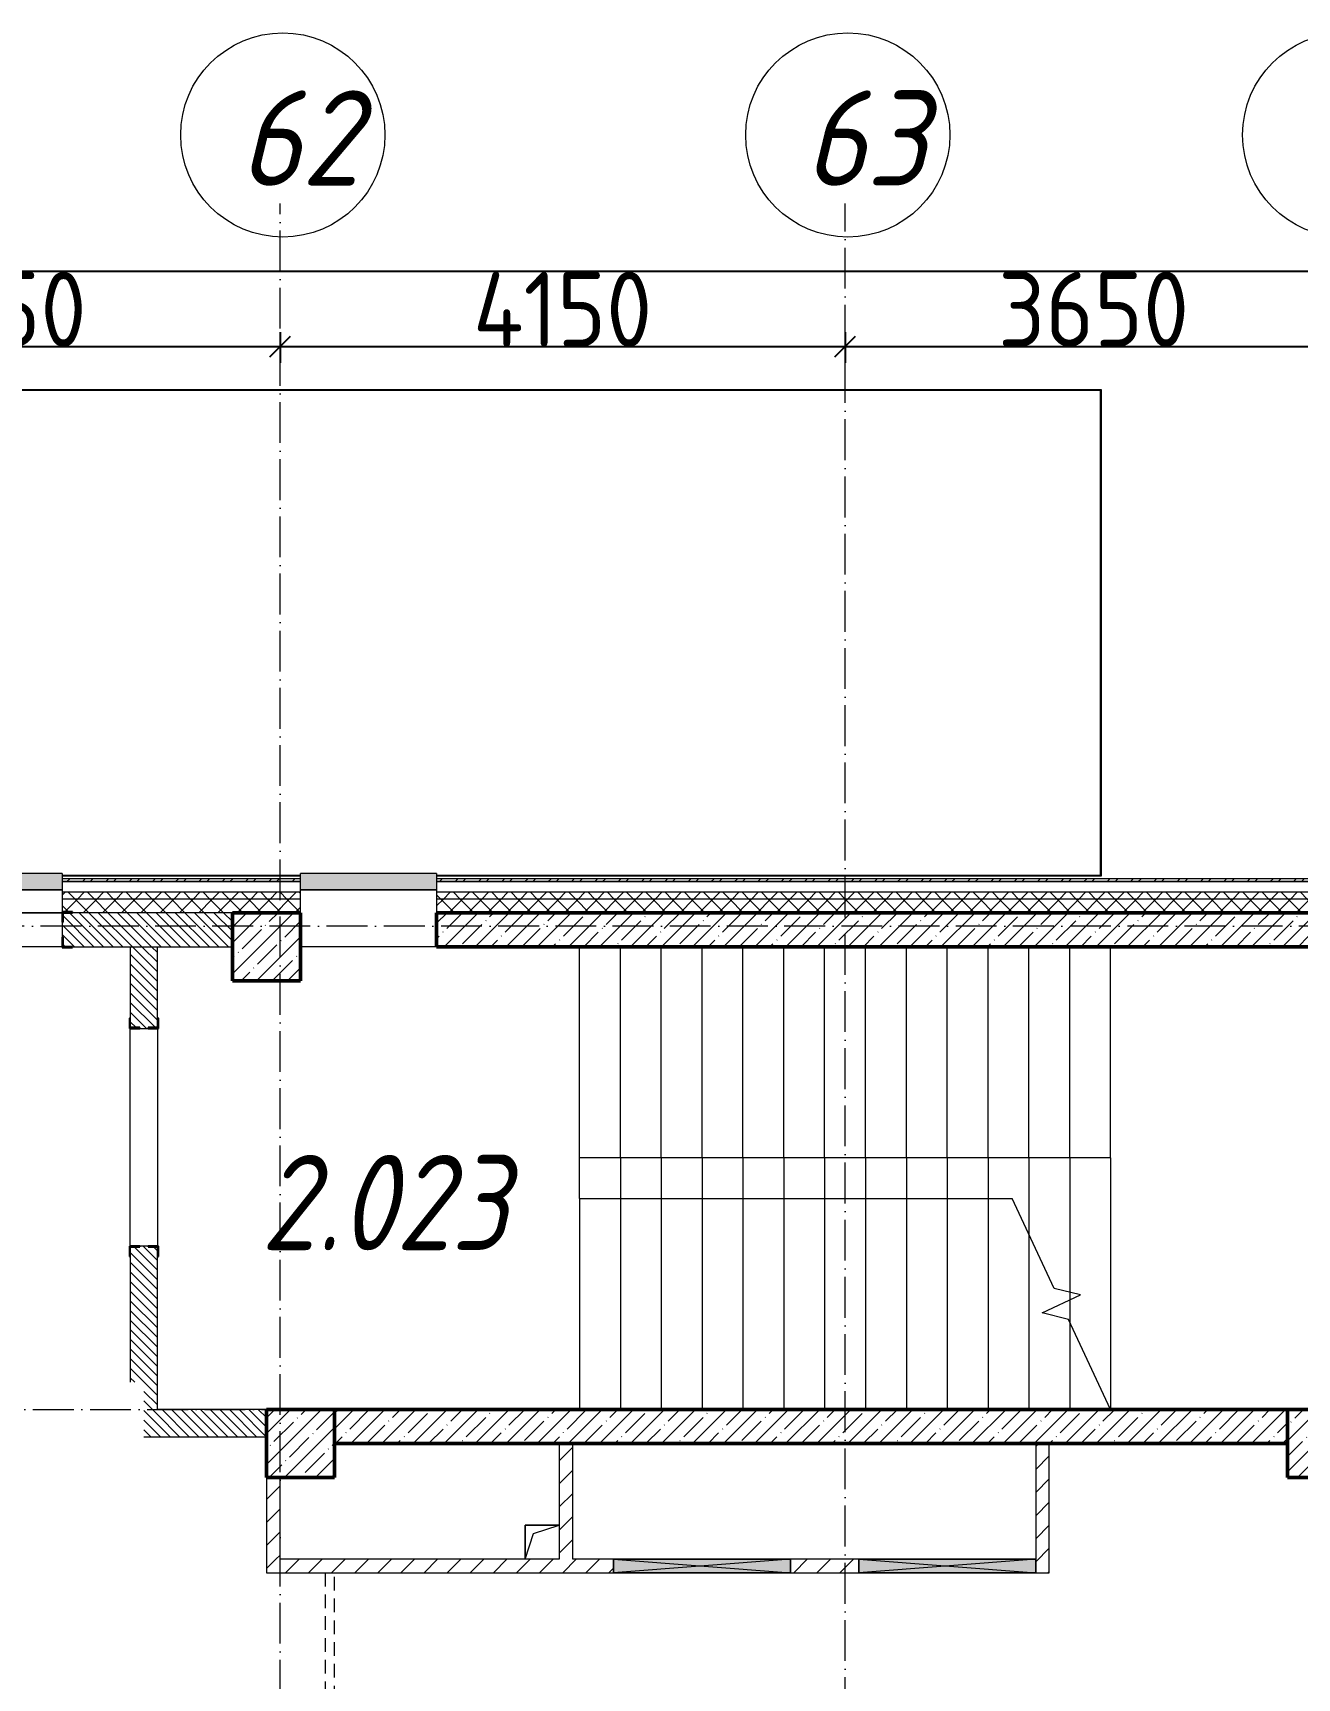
# Model space of a CAD drawing. Header units: millimetres. Extents: x -12989 to 629078, y -109036 to 555275.
# Drawn here: x 608102 to 617388, y 170842 to 182930 of the extents above; entities that cross this region are included whole.
import ezdxf

# ---------------------------------------------------------------- set-up
doc = ezdxf.new("R2010")
doc.units = ezdxf.units.MM
doc.linetypes.add('200_ШТРИХ_ш1п0_6_', pattern=[160, 100, -60])
doc.linetypes.add('50_200_ШТРИХ_1Т_ш5_п1_п1_', pattern=[700, 500, -100, 0, -100])
for name, color, linetype, lineweight in [('A-____-____-DIMS', 7, 'Continuous', 9), ('A-DETL-____-OTLN-3', 7, '200_ШТРИХ_ш1п0_6_', 9), ('A-DETL-GENF-OTLN', 7, 'Continuous', 9), ('A-FLOR-____-OTLN', 7, 'Continuous', 9), ('A-GENM-____-MCUT', 7, 'Continuous', 25), ('A-GENM-____-OTLN', 7, 'Continuous', 9), ('A-GENM-____-OTLN-1', 7, 'Continuous', 25), ('A-GLAZ-____-OTLN', 7, 'Continuous', 9), ('A-WALL-____-MCUT', 7, 'Continuous', 13), ('A-WALL-____-MCUT-1', 7, 'Continuous', 9), ('A-WALL-____-MCUT-2', 7, 'Continuous', 50), ('A-WALL-____-OTLN', 7, 'Continuous', 9), ('A-WALL-____-PATT-1', 7, 'Continuous', 9), ('A-WALL-FNSH-MCUT-1', 7, 'Continuous', 9), ('I-WALL-____-OTLN', 7, 'Continuous', 9), ('S-COLS-____-MCUT', 7, 'Continuous', 50), ('S-COLS-____-OTLN', 7, 'Continuous', 9), ('S-GRID-____-IDEN', 7, 'Continuous', 9), ('S-GRID-____-OTLN-1', 7, '50_200_ШТРИХ_1Т_ш5_п1_п1_', 9), ('S-STRS-____-MBND', 7, 'Continuous', 9), ('S-STRS-____-OTLN-1', 7, 'Continuous', 9), ('Марки помещений', 7, 'Continuous', 9)]:
    doc.layers.add(name, color=color, linetype=linetype, lineweight=lineweight)
doc.layers.add('A-GLAZ-____-OTLN-1', color=7, linetype='Continuous', lineweight=9, true_color=0xc0c0c0)
doc.styles.add('ISOCPEUR_I_2', font='isocpeui.ttf', dxfattribs={"width": 0.85, "height": 2.3})
doc.styles.add('ISOCPEUR_I_9', font='isocpeui.ttf', dxfattribs={"width": 0.9, "height": 250})
doc.styles.add('СПДС', font='isocpeur.ttf', dxfattribs={"width": 0.9})
doc.dimstyles.new('ISO-2_5_0_9К_БОЛЬШОЙ_ОСИ', dxfattribs={"dimscale": 304.8, "dimtxt": 248.995294, "dimasz": 0.492126, "dimexe": 0.393701, "dimexo": 0, "dimgap": 0, "dimtad": 1, "dimdec": 0, "dimzin": 0, "dimdsep": 46, "dimtxsty": 'ISOCPEUR_I_9', "dimblk1": 'OBLIQUE', "dimblk2": 'OBLIQUE', "dimsah": 1, "dimcen": 0.09, "dimdle": 0.393701, "dimazin": 0, "dimtfac": 1, "dimtdec": 4, "dimtix": 1, "dimtmove": 0, "dimatfit": 3, "dimfxl": 1, "dimtvp": 1, "dimtolj": 1, "dimtzin": 0, "dimarcsym": 2})
doc.dimstyles.new('ISO-2_5_0_9К_БОЛЬШОЙ_ОСИ_2', dxfattribs={"dimscale": 304.8, "dimtxt": 248.995294, "dimasz": 0.492126, "dimexe": 0.393701, "dimexo": 0, "dimgap": 0, "dimtad": 1, "dimdec": 0, "dimzin": 0, "dimdsep": 46, "dimtxsty": 'ISOCPEUR_I_9', "dimblk1": 'OBLIQUE', "dimblk2": 'OBLIQUE', "dimsah": 1, "dimcen": 0.09, "dimdle": 0.393701, "dimazin": 0, "dimtfac": 1, "dimtdec": 4, "dimtix": 1, "dimtmove": 2, "dimatfit": 3, "dimfxl": 1, "dimtvp": 1, "dimtolj": 1, "dimtzin": 0, "dimarcsym": 2})
pattern_1 = [(135, (516567.8, 90784.41), (-35.35534, -35.35534), [])]
pattern_2 = [(45, (516567.8, 90784.41), (-70.71068, 70.71068), []), (135, (516567.8, 90784.41), (-70.71068, -70.71068), [])]
pattern_3 = [(45, (516567.8, 90784.41), (-84.85281, 84.85281), [])]
pattern_4 = [(45, (516567.8, 90784.41), (-114.04925, 114.04925), []), (45, (516681.85, 90784.41), (-114.04925, 114.04925), [201.612, -40.322, 3.353, -36.97])]

# ---------------------------------------------------------------- blocks, each defined once
blk = doc.blocks.new('BSC_Колонна _Прямоугольная - 500х500-V103-АР1_План отверстий 2 этажа в осях 1-64_Ю-ЯЯ')
at = {"layer": 'S-COLS-____-OTLN'}
h = blk.add_hatch(dxfattribs=at)
h.set_pattern_fill('FP_116', color=256, style=0, pattern_type=2)
h.set_pattern_definition([(135, (85431.04, -93250), (-114.04925, -114.04925), []), (135, (85431.04, -93135.95), (-114.04925, -114.04925), [201.613, -40.323, 3.353, -36.97])])
h.paths.add_polyline_path([(250, 250), (-250, 250), (-250, -250), (250, -250)], flags=0)
at = {"layer": 'S-COLS-____-MCUT'}
for p, q in [((250, 250), (-250, 250)), ((-250, 250), (-250, -250)), ((250, -250), (250, 250)), ((-250, -250), (250, -250))]:
    blk.add_line(p, q, dxfattribs=at)
blk = doc.blocks.new('BSC_Колонна _Прямоугольная - 500х500-V104-АР1_План отверстий 2 этажа в осях 1-64_Ю-ЯЯ')
at = {"layer": 'S-COLS-____-OTLN'}
h = blk.add_hatch(dxfattribs=at)
h.set_pattern_fill('FP_117', color=256, style=0, pattern_type=2)
h.set_pattern_definition([(135, (81781.04, -101000), (-114.04925, -114.04925), []), (135, (81781.04, -100885.95), (-114.04925, -114.04925), [201.613, -40.323, 3.353, -36.97])])
h.paths.add_polyline_path([(250, 250), (-250, 250), (-250, -250), (250, -250)], flags=0)
at = {"layer": 'S-COLS-____-MCUT'}
for p, q in [((250, 250), (-250, 250)), ((-250, 250), (-250, -250)), ((250, -250), (250, 250)), ((-250, -250), (250, -250))]:
    blk.add_line(p, q, dxfattribs=at)
blk = doc.blocks.new('BSC_Колонна _Прямоугольная - 500х500-V148-АР1_План отверстий 2 этажа в осях 1-64_Ю-ЯЯ')
at = {"layer": 'S-COLS-____-OTLN'}
h = blk.add_hatch(dxfattribs=at)
h.set_pattern_fill('FP_162', color=256, style=0, pattern_type=2)
h.set_pattern_definition([(135, (81781.04, -93500), (-114.04925, -114.04925), []), (135, (81781.04, -93385.95), (-114.04925, -114.04925), [201.613, -40.323, 3.353, -36.97])])
h.paths.add_polyline_path([(250, 250), (-250, 250), (-250, -250), (250, -250)], flags=0)
at = {"layer": 'S-COLS-____-MCUT'}
for p, q in [((250, 250), (-250, 250)), ((-250, 250), (-250, -250)), ((250, -250), (250, 250)), ((-250, -250), (250, -250))]:
    blk.add_line(p, q, dxfattribs=at)
blk = doc.blocks.new('Фахверк_СКБ_Уголок - 250_2700-27497298-АР1_План отверстий 2 этажа в осях 1-64_Ю-ЯЯ')
at = {"layer": 'A-GENM-____-MCUT'}
for p, q in [((200, 181), (125, 181)), ((125, 181), (125, 106)), ((131, 106), (131, 175)), ((131, 175), (200, 175)), ((200, 175), (200, 181)), ((125, 106), (131, 106)), ((131, -6), (125, -6)), ((125, -6), (125, -81)), ((125, -81), (200, -81)), ((131, -75), (131, -6)), ((200, -75), (131, -75)), ((200, -81), (200, -75))]:
    blk.add_line(p, q, dxfattribs=at)
blk = doc.blocks.new('Фахверк_СКБ_Уголок - 200_3960-28268576-АР1_План отверстий 2 этажа в осях 1-64_Ю-ЯЯ')
at = {"layer": 'A-GENM-____-MCUT'}
for p, q in [((200, 156), (125, 156)), ((125, 156), (125, 81)), ((131, 81), (131, 150)), ((131, 150), (200, 150)), ((200, 150), (200, 156)), ((125, 81), (131, 81)), ((131, 19), (125, 19)), ((125, 19), (125, -56)), ((131, -50), (131, 19)), ((125, -56), (200, -56)), ((200, -50), (131, -50)), ((200, -56), (200, -50))]:
    blk.add_line(p, q, dxfattribs=at)
blk = doc.blocks.new('154_Стойка_СКБ_Уголок - СМ-2180_200-28268025-АР1_План отверстий 2 этажа в осях 1-64_Ю-ЯЯ')
at = {"layer": 'A-GENM-____-MCUT'}
for p, q in [((125, 156), (125, 81)), ((200, 156), (125, 156)), ((131, 81), (131, 150)), ((131, 150), (200, 150)), ((200, 150), (200, 156)), ((125, 81), (131, 81)), ((131, 19), (125, 19)), ((125, 19), (125, -56)), ((131, -50), (131, 19)), ((125, -56), (200, -56)), ((200, -50), (131, -50)), ((200, -56), (200, -50))]:
    blk.add_line(p, q, dxfattribs=at)
blk = doc.blocks.new('AR_Отверстие прямоугольное _в плите_ - AR_Отверстие прямоугольное _в плите_-V183-АР1_План отверстий 2 этажа в осях 1-64_Ю-ЯЯ')
at = {"layer": 'A-GENM-____-OTLN'}
for p, q in [((125, 125), (-125, 125)), ((-125, 125), (-125, -125)), ((-63, 63), (125, 125)), ((-125, -125), (-63, 63))]:
    blk.add_line(p, q, dxfattribs=at)
blk = doc.blocks.new('Отлив_СКБ - Отлив витража_120_НВФ-31885689-АР1_План отверстий 2 этажа в осях 1-64_Ю-ЯЯ')
at = {"layer": 'A-GLAZ-____-OTLN-1'}
for points in [[(1800, 2), (1800, 120), (0, 120), (0, 2), (737, 2)], [(1800, 0), (1800, 2), (0, 2), (0, 0), (737, 0)]]:
    blk.add_hatch(color=256, dxfattribs=at).paths.add_polyline_path(points, flags=0)
at = {"layer": 'A-GLAZ-____-OTLN'}
for p, q in [((0, 83), (0, 120)), ((1800, 120), (0, 120)), ((0, 2), (1800, 2)), ((1800, 120), (1800, 83)), ((1800, 0), (0, 0))]:
    blk.add_line(p, q, dxfattribs=at)
blk = doc.blocks.new('Отлив_СКБ - Отлив витража_120_НВФ-31885289-АР1_План отверстий 2 этажа в осях 1-64_Ю-ЯЯ')
at = {"layer": 'A-GLAZ-____-OTLN-1'}
for points in [[(1000, 2), (1000, 120), (0, 120), (0, 2), (162, 2)], [(1000, 0), (1000, 2), (0, 2), (0, 0), (162, 0)]]:
    blk.add_hatch(color=256, dxfattribs=at).paths.add_polyline_path(points, flags=0)
at = {"layer": 'A-GLAZ-____-OTLN'}
for p, q in [((0, 83), (0, 120)), ((1000, 120), (0, 120)), ((0, 2), (1000, 2)), ((1000, 120), (1000, 83)), ((1000, 0), (0, 0))]:
    blk.add_line(p, q, dxfattribs=at)
blk = doc.blocks.new('AR_Отверстие прямоугольное _в стене__БезПР - AR_Отверстие прямоугольное _в стене__БезПР-36824044-АР1_План отверстий 2 этажа в осях 1-64_Ю-ЯЯ')
at = {"layer": 'A-GLAZ-____-OTLN'}
blk.add_hatch(color=256, dxfattribs=at).paths.add_polyline_path([(650, -50), (650, 50), (-650, 50), (-650, -50)], flags=0)
at = {"layer": 'A-DETL-GENF-OTLN'}
for p, q in [((-650, -50), (-650, 50)), ((-650, 50), (650, 50)), ((650, 50), (-650, -50)), ((-650, 50), (650, -50)), ((650, 50), (-650, 50)), ((-650, 50), (-650, -50)), ((650, 50), (650, -50)), ((650, -50), (650, 50)), ((650, -50), (-650, -50)), ((-650, -50), (650, -50))]:
    blk.add_line(p, q, dxfattribs=at)
blk = doc.blocks.new('Ось сетки - Круг_Ø6_00__ISO-2_5_0_9K_-25732049-АР1_План отверстий 3 этажа в осях 1-64_Ю-ЯЯ')
at = {"layer": 'S-GRID-____-IDEN'}
blk.add_circle((0, 0), 3, dxfattribs=at)
blk = doc.blocks.new('_Oblique')
at = {"color": 0, "linetype": 'ByBlock', "lineweight": -2}
blk.add_line((-0.5, -0.5), (0.5, 0.5), dxfattribs=at)
blk = doc.blocks.new('*D2870')
at = {"layer": 'A-____-____-DIMS', "color": 0, "lineweight": -2, "transparency": 16777216}
for p, q in [((372871, 3083), (372871, 2857)), ((377121, 3083), (377121, 2857)), ((372751, 2977), (377241, 2977))]:
    blk.add_line(p, q, dxfattribs=at)
at = {"layer": 'Defpoints', "color": 0, "transparency": 16777216}
for p in [(372871, 3083), (377121, 3083), (377121, 2977)]:
    blk.add_point(p, dxfattribs=at)
at = {"layer": 'A-____-____-DIMS', "color": 0, "lineweight": -2, "transparency": 16777216, "xscale": 150, "yscale": 150, "zscale": 150, "rotation": 180}
blk.add_blockref('_Oblique', (372871, 2977), dxfattribs=at)
at = {"layer": 'A-____-____-DIMS', "color": 0, "lineweight": -2, "transparency": 16777216, "xscale": 150, "yscale": 150, "zscale": 150}
blk.add_blockref('_Oblique', (377121, 2977), dxfattribs=at)
at = {"layer": 'A-____-____-DIMS', "color": 0, "transparency": 16777216, "insert": (374996, 3251), "char_height": 548.6, "attachment_point": 5, "style": 'СПДС'}
blk.add_mtext('\\A1;4250', dxfattribs=at)
blk = doc.blocks.new('*D2871')
at = {"layer": 'A-____-____-DIMS', "color": 0, "lineweight": -2, "transparency": 16777216}
for p, q in [((377121, 3083), (377121, 2857)), ((381271, 3083), (381271, 2857)), ((377001, 2977), (381391, 2977))]:
    blk.add_line(p, q, dxfattribs=at)
at = {"layer": 'Defpoints', "color": 0, "transparency": 16777216}
for p in [(377121, 3083), (381271, 3083), (381271, 2977)]:
    blk.add_point(p, dxfattribs=at)
at = {"layer": 'A-____-____-DIMS', "color": 0, "lineweight": -2, "transparency": 16777216, "xscale": 150, "yscale": 150, "zscale": 150, "rotation": 180}
blk.add_blockref('_Oblique', (377121, 2977), dxfattribs=at)
at = {"layer": 'A-____-____-DIMS', "color": 0, "lineweight": -2, "transparency": 16777216, "xscale": 150, "yscale": 150, "zscale": 150}
blk.add_blockref('_Oblique', (381271, 2977), dxfattribs=at)
at = {"layer": 'A-____-____-DIMS', "color": 0, "transparency": 16777216, "insert": (379196, 3251), "char_height": 548.6, "attachment_point": 5, "style": 'СПДС'}
blk.add_mtext('\\A1;4150', dxfattribs=at)
blk = doc.blocks.new('*D2872')
at = {"layer": 'A-____-____-DIMS', "color": 0, "lineweight": -2, "transparency": 16777216}
for p, q in [((381271, 3083), (381271, 2857)), ((384921, 3083), (384921, 2857)), ((381151, 2977), (385041, 2977))]:
    blk.add_line(p, q, dxfattribs=at)
at = {"layer": 'Defpoints', "color": 0, "transparency": 16777216}
for p in [(381271, 3083), (384921, 3083), (384921, 2977)]:
    blk.add_point(p, dxfattribs=at)
at = {"layer": 'A-____-____-DIMS', "color": 0, "lineweight": -2, "transparency": 16777216, "xscale": 150, "yscale": 150, "zscale": 150, "rotation": 180}
blk.add_blockref('_Oblique', (381271, 2977), dxfattribs=at)
at = {"layer": 'A-____-____-DIMS', "color": 0, "lineweight": -2, "transparency": 16777216, "xscale": 150, "yscale": 150, "zscale": 150}
blk.add_blockref('_Oblique', (384921, 2977), dxfattribs=at)
at = {"layer": 'A-____-____-DIMS', "color": 0, "transparency": 16777216, "insert": (383096, 3251), "char_height": 548.6, "attachment_point": 5, "style": 'СПДС'}
blk.add_mtext('\\A1;3650', dxfattribs=at)
blk = doc.blocks.new('*D2873')
at = {"layer": 'A-____-____-DIMS', "color": 0, "lineweight": -2, "transparency": 16777216}
for p, q in [((281421, 3635), (281421, 3409)), ((384921, 3635), (384921, 3409)), ((281301, 3529), (332155, 3529)), ((385041, 3529), (334032, 3529))]:
    blk.add_line(p, q, dxfattribs=at)
at = {"layer": 'Defpoints', "color": 0, "transparency": 16777216}
for p in [(281421, 3635), (384921, 3635), (384921, 3529)]:
    blk.add_point(p, dxfattribs=at)
at = {"layer": 'A-____-____-DIMS', "color": 0, "lineweight": -2, "transparency": 16777216, "xscale": 150, "yscale": 150, "zscale": 150, "rotation": 180}
blk.add_blockref('_Oblique', (281421, 3529), dxfattribs=at)
at = {"layer": 'A-____-____-DIMS', "color": 0, "lineweight": -2, "transparency": 16777216, "xscale": 150, "yscale": 150, "zscale": 150}
blk.add_blockref('_Oblique', (384921, 3529), dxfattribs=at)
at = {"layer": 'A-____-____-DIMS', "color": 0, "transparency": 16777216, "insert": (332155, 4055), "char_height": 548.6, "attachment_point": 1, "line_spacing_factor": 1.149209, "style": 'СПДС'}
blk.add_mtext('\\A1;103500', dxfattribs=at)
blk = doc.blocks.new('3эт')
at = {"layer": 'S-GRID-____-OTLN-1', "color": 251, "ltscale": 0.6, "true_color": 0x636466}
for p, q in [((377120.7, -46882.4), (377120.7, 4029.4)), ((381270.7, -37346.8), (381270.7, 4029.4)), ((387845.1, -1282.4), (279101.9, -1282.4)), ((279101.9, -4832.4), (387845.1, -4832.4))]:
    blk.add_line(p, q, dxfattribs=at)
at = {"layer": 'S-GRID-____-IDEN', "xscale": 250, "yscale": 250, "zscale": 99.99999999999993}
for p in [(377140.6, 4531.9), (381290.6, 4531.9), (384940.6, 4531.9)]:
    blk.add_blockref('Ось сетки - Круг_Ø6_00__ISO-2_5_0_9K_-25732049-АР1_План отверстий 3 этажа в осях 1-64_Ю-ЯЯ', p, dxfattribs=at)
at = {"layer": 'S-GRID-____-IDEN', "char_height": 700, "width": 404.05, "attachment_point": 1, "style": 'ISOCPEUR_I_9'}
for s, insert in [('62', (376818.6, 4859.2)), ('63', (380968.6, 4859.2))]:
    blk.add_mtext(s, dxfattribs=dict(at, insert=insert))
at = {"layer": 'A-____-____-DIMS'}
dim = blk.add_linear_dim(base=(384920.7, 3529.2), p1=(281420.7, 3635.3), p2=(384920.7, 3635.3), dimstyle='ISO-2_5_0_9К_БОЛЬШОЙ_ОСИ_2', override={"dimtxt": 1.8, "dimpost": '<>', "dimtxsty": 'СПДС', "dimfxl": 103500}, dxfattribs=at)
dim.commit()
dim.dimension.update_dxf_attribs({"geometry": '*D2873', "text_midpoint": (333093.6, 3689.2), "dimtype": 160})
for base, p1, p2, override, picture, middle in [((377120.7, 2977), (372870.7, 3083.1), (377120.7, 3083.1), {"dimtxt": 1.8, "dimpost": '<>', "dimtxsty": 'СПДС', "dimfxl": 4250}, '*D2870', (374995.7, 3251.3)), ((381270.7, 2977), (377120.7, 3083.1), (381270.7, 3083.1), {"dimtxt": 1.8, "dimpost": '<>', "dimtxsty": 'СПДС', "dimfxl": 4150}, '*D2871', (379195.7, 3251.3)), ((384920.7, 2977), (381270.7, 3083.1), (384920.7, 3083.1), {"dimtxt": 1.8, "dimpost": '<>', "dimtxsty": 'СПДС', "dimfxl": 3650}, '*D2872', (383095.7, 3251.3))]:
    dim = blk.add_linear_dim(base=base, p1=p1, p2=p2, dimstyle='ISO-2_5_0_9К_БОЛЬШОЙ_ОСИ', override=override, dxfattribs=at)
    dim.commit()
    dim.dimension.update_dxf_attribs({"geometry": picture, "text_midpoint": middle})

msp = doc.modelspace()

# ---------------------------------------------------------------- hatches: boundary and pattern name
at = {"layer": 'A-WALL-____-PATT-1'}
h = msp.add_hatch(dxfattribs=at)
h.set_pattern_fill('FP_1', color=256, style=0, pattern_type=2)
h.set_pattern_definition(pattern_2)
h.paths.add_polyline_path([(617917.7976, 176565.4504), (617967.7976, 176565.4504), (617967.7976, 176615.4504), (611067.7976, 176615.4504), (611067.7976, 176565.4504), (615532.6539, 176565.4504)], flags=0)
h.paths.add_polyline_path([(605811.4002, 176565.4504), (606517.7976, 176565.4504), (606517.7976, 176615.4504), (605317.7976, 176615.4504), (605317.7976, 176565.4504)], flags=0)
h.paths.add_polyline_path([(608317.7976, 176565.4504), (610067.7976, 176565.4504), (610067.7976, 176615.4504), (608317.7976, 176615.4504)], flags=0)
h.paths.add_polyline_path([(603517.7976, 176565.4504), (603517.7976, 176615.4504), (602392.7976, 176615.4504), (602392.7976, 176565.4504), (603160.1492, 176565.4504)], flags=0)
h.paths.add_polyline_path([(600592.7976, 176565.4504), (600592.7976, 176615.4504), (599467.7976, 176615.4504), (599467.7976, 176565.4504), (600508.8982, 176565.4504)], flags=0)
h.paths.add_polyline_path([(593617.7976, 176565.4504), (594817.7976, 176565.4504), (594817.7976, 176615.4504), (593617.7976, 176615.4504)], flags=0)
h.paths.add_polyline_path([(591817.7976, 176565.4504), (591817.7976, 176615.4504), (588267.7976, 176615.4504), (588267.7976, 176565.4504), (590787.6446, 176565.4504)], flags=0)
h.paths.add_polyline_path([(586467.7976, 176565.4504), (586467.7976, 176615.4504), (585267.7976, 176615.4504), (585267.7976, 176565.4504)], flags=0)
h.paths.add_polyline_path([(583467.7976, 176565.4504), (583467.7976, 176615.4504), (582267.7976, 176615.4504), (582267.7976, 176565.4504)], flags=0)
h.paths.add_polyline_path([(580467.7976, 176565.4504), (580467.7976, 176615.4504), (579217.7976, 176615.4504), (579217.7976, 176565.4504), (580182.6405, 176565.4504)], flags=0)
h.paths.add_polyline_path([(576647.6392, 176565.4504), (577417.7976, 176565.4504), (577417.7976, 176615.4504), (576217.7976, 176615.4504), (576217.7976, 176565.4504)], flags=0)
h.paths.add_polyline_path([(574417.7976, 176565.4504), (574417.7976, 176615.4504), (573217.7976, 176615.4504), (573217.7976, 176565.4504), (573996.3882, 176565.4504)], flags=0)
h.paths.add_polyline_path([(571417.7976, 176565.4504), (571417.7976, 176615.4504), (570217.7976, 176615.4504), (570217.7976, 176565.4504)], flags=0)
h.paths.add_polyline_path([(567810.1359, 176565.4504), (568417.7976, 176565.4504), (568417.7976, 176615.4504), (566767.7976, 176615.4504), (566767.7976, 176565.4504), (566926.3855, 176565.4504)], flags=0)
h = msp.add_hatch(dxfattribs=at)
h.set_pattern_fill('FP_3', color=256, style=0, pattern_type=2)
h.set_pattern_definition([(45, (516567.8, 90784.41), (-85.53659, 85.53659), []), (45, (516624.82, 90784.41), (-85.53659, 85.53659), [])])
h.paths.add_polyline_path([(618047.7976, 176695.4504), (618067.7976, 176695.4504), (618067.7976, 176715.4504), (611067.7976, 176715.4504), (611067.7976, 176695.4504), (615532.6539, 176695.4504)], flags=0)
h.paths.add_polyline_path([(610067.7976, 176695.4504), (610067.7976, 176715.4504), (608317.7976, 176715.4504), (608317.7976, 176695.4504), (608462.6512, 176695.4504)], flags=0)
h.paths.add_polyline_path([(605811.4002, 176695.4504), (606517.7976, 176695.4504), (606517.7976, 176715.4504), (605577.7976, 176715.4504), (605577.7976, 176695.4504)], flags=0)
h = msp.add_hatch(dxfattribs=at)
h.set_pattern_fill('FP_1', color=256, style=0, pattern_type=2)
h.set_pattern_definition(pattern_2)
h.paths.add_polyline_path([(617817.7976, 176465.4504), (617917.7976, 176465.4504), (617917.7976, 176565.4504), (611067.7976, 176565.4504), (611067.7976, 176465.4504), (615532.6539, 176465.4504)], flags=0)
h.paths.add_polyline_path([(609567.7976, 176465.4504), (610067.7976, 176465.4504), (610067.7976, 176565.4504), (608317.7976, 176565.4504), (608317.7976, 176471.4504), (608392.7976, 176471.4504), (608392.7976, 176465.4504), (608462.6512, 176465.4504)], flags=0)
h.paths.add_polyline_path([(605811.4002, 176465.4504), (606442.7976, 176465.4504), (606442.7976, 176471.4504), (606517.7976, 176471.4504), (606517.7976, 176565.4504), (605317.7976, 176565.4504), (605317.7976, 176465.4504)], flags=0)
h.paths.add_polyline_path([(603160.1492, 176465.4504), (603442.7976, 176465.4504), (603442.7976, 176471.4504), (603517.7976, 176471.4504), (603517.7976, 176565.4504), (602392.7976, 176565.4504), (602392.7976, 176471.4504), (602467.7976, 176471.4504), (602467.7976, 176465.4504)], flags=0)
h.paths.add_polyline_path([(600508.8982, 176465.4504), (600517.7976, 176465.4504), (600517.7976, 176471.4504), (600592.7976, 176471.4504), (600592.7976, 176565.4504), (599467.7976, 176565.4504), (599467.7976, 176465.4504), (599967.7976, 176465.4504)], flags=0)
h.paths.add_polyline_path([(594067.7976, 176465.4504), (594742.7976, 176465.4504), (594742.7976, 176471.4504), (594817.7976, 176471.4504), (594817.7976, 176565.4504), (593617.7976, 176565.4504), (593617.7976, 176471.4504), (593692.7976, 176471.4504), (593692.7976, 176465.4504)], flags=0)
h.paths.add_polyline_path([(591817.7976, 176465.4504), (591817.7976, 176565.4504), (588267.7976, 176565.4504), (588267.7976, 176471.4504), (588342.7976, 176471.4504), (588342.7976, 176465.4504), (591317.7976, 176465.4504)], flags=0)
h.paths.add_polyline_path([(585267.7976, 176465.4504), (586392.7976, 176465.4504), (586392.7976, 176471.4504), (586467.7976, 176471.4504), (586467.7976, 176565.4504), (585267.7976, 176565.4504)], flags=0)
h.paths.add_polyline_path([(582342.7976, 176465.4504), (583392.7976, 176465.4504), (583392.7976, 176471.4504), (583467.7976, 176471.4504), (583467.7976, 176565.4504), (582267.7976, 176565.4504), (582267.7976, 176471.4504), (582342.7976, 176471.4504)], flags=0)
h.paths.add_polyline_path([(580392.7976, 176465.4504), (580392.7976, 176471.4504), (580467.7976, 176471.4504), (580467.7976, 176565.4504), (579217.7976, 176565.4504), (579217.7976, 176471.4504), (579292.7976, 176471.4504), (579292.7976, 176465.4504), (580182.6405, 176465.4504)], flags=0)
h.paths.add_polyline_path([(577342.7976, 176465.4504), (577342.7976, 176471.4504), (577417.7976, 176471.4504), (577417.7976, 176565.4504), (576217.7976, 176565.4504), (576217.7976, 176471.4504), (576292.7976, 176471.4504), (576292.7976, 176465.4504), (576647.6392, 176465.4504)], flags=0)
h.paths.add_polyline_path([(574342.7976, 176465.4504), (574342.7976, 176471.4504), (574417.7976, 176471.4504), (574417.7976, 176565.4504), (573217.7976, 176565.4504), (573217.7976, 176471.4504), (573292.7976, 176471.4504), (573292.7976, 176465.4504), (573996.3882, 176465.4504)], flags=0)
h.paths.add_polyline_path([(570292.7976, 176465.4504), (571342.7976, 176465.4504), (571342.7976, 176471.4504), (571417.7976, 176471.4504), (571417.7976, 176565.4504), (570217.7976, 176565.4504), (570217.7976, 176471.4504), (570292.7976, 176471.4504)], flags=0)
h.paths.add_polyline_path([(568342.7976, 176465.4504), (568342.7976, 176471.4504), (568417.7976, 176471.4504), (568417.7976, 176565.4504), (566767.7976, 176565.4504), (566767.7976, 176465.4504), (567810.1359, 176465.4504)], flags=0)
h = msp.add_hatch(dxfattribs=at)
h.set_pattern_fill('FP_6', color=256, style=0, pattern_type=2)
h.set_pattern_definition(pattern_1)
h.paths.add_polyline_path([(608323.7976, 176215.4504), (609567.7976, 176215.4504), (609567.7976, 176465.4504), (608323.7976, 176465.4504), (608323.7976, 176396.4504), (608317.7976, 176396.4504), (608317.7976, 176284.4504), (608323.7976, 176284.4504), (608323.7976, 176216.6504)], flags=0)
h.paths.add_polyline_path([(606511.7976, 176215.4504), (606511.7976, 176284.4504), (606517.7976, 176284.4504), (606517.7976, 176396.4504), (606511.7976, 176396.4504), (606511.7976, 176465.4504), (605817.7976, 176465.4504), (605817.7976, 176215.4504), (606442.7976, 176215.4504)], flags=0)
h = msp.add_hatch(dxfattribs=at)
h.set_pattern_fill('FP_13', color=256, style=0, pattern_type=2)
h.set_pattern_definition(pattern_4)
h.paths.add_polyline_path([(617817.7976, 176215.4504), (617817.7976, 176465.4504), (611067.7976, 176465.4504), (611067.7976, 176215.4504), (615532.6539, 176215.4504)], flags=0)
h = msp.add_hatch(dxfattribs=at)
h.set_pattern_fill('FP_6', color=256, style=0, pattern_type=2)
h.set_pattern_definition(pattern_1)
h.paths.add_polyline_path([(609017.7976, 172615.4504), (609017.7976, 174009.4504), (608948.7976, 174009.4504), (608948.7976, 174015.4504), (608886.7976, 174015.4504), (608886.7976, 174009.4504), (608817.7976, 174009.4504), (608817.7976, 173015.4504), (608917.7976, 173015.4504), (608917.7976, 172615.4504)], flags=0)
h.paths.add_polyline_path([(608948.7976, 175615.4504), (608948.7976, 175621.4504), (609017.7976, 175621.4504), (609017.7976, 176215.4504), (608817.7976, 176215.4504), (608817.7976, 175621.4504), (608886.7976, 175621.4504), (608886.7976, 175615.4504)], flags=0)
h = msp.add_hatch(dxfattribs=at)
h.set_pattern_fill('FP_6', color=256, style=0, pattern_type=2)
h.set_pattern_definition(pattern_1)
h.paths.add_polyline_path([(609817.7976, 172615.4504), (609817.7976, 172815.4504), (609017.7976, 172815.4504), (609017.7976, 172615.4504)], flags=0)
h = msp.add_hatch(dxfattribs=at)
h.set_pattern_fill('FP_13', color=256, style=0, pattern_type=2)
h.set_pattern_definition(pattern_4)
h.paths.add_polyline_path([(617317.7976, 172565.4504), (617317.7976, 172815.4504), (610317.7976, 172815.4504), (610317.7976, 172565.4504), (617300.1546, 172565.4504)], flags=0)
h = msp.add_hatch(dxfattribs=at)
h.set_pattern_fill('FP_4', color=256, style=0, pattern_type=2)
h.set_pattern_definition(pattern_3)
h.paths.add_polyline_path([(611967.7976, 171715.4504), (612067.7976, 171715.4504), (612067.7976, 172565.4504), (611967.7976, 172565.4504)], flags=0)
h = msp.add_hatch(dxfattribs=at)
h.set_pattern_fill('FP_4', color=256, style=0, pattern_type=2)
h.set_pattern_definition(pattern_3)
h.paths.add_polyline_path([(615532.6539, 171615.4504), (615567.7976, 171615.4504), (615567.7976, 172565.1029), (615467.7976, 172565.1029), (615467.7976, 171615.4504)], flags=0)
h = msp.add_hatch(dxfattribs=at)
h.set_pattern_fill('FP_4', color=256, style=0, pattern_type=2)
h.set_pattern_definition(pattern_3)
h.paths.add_polyline_path([(609917.7976, 171715.4504), (609917.7976, 172315.4504), (609817.7976, 172315.4504), (609817.7976, 171715.4504)], flags=0)
h = msp.add_hatch(dxfattribs=at)
h.set_pattern_fill('FP_4', color=256, style=0, pattern_type=2)
h.set_pattern_definition(pattern_3)
h.paths.add_polyline_path([(610517.7976, 171615.4504), (610517.7976, 171715.4504), (609817.7976, 171715.4504), (609817.7976, 171615.4504)], flags=0)
h = msp.add_hatch(dxfattribs=at)
h.set_pattern_fill('FP_4', color=256, style=0, pattern_type=2)
h.set_pattern_definition(pattern_3)
h.paths.add_polyline_path([(610517.7976, 171615.4504), (612367.7976, 171615.4504), (612367.7976, 171715.4504), (610517.7976, 171715.4504)], flags=0)
h.paths.add_polyline_path([(614167.7976, 171615.4504), (614167.7976, 171715.4504), (613667.7976, 171715.4504), (613667.7976, 171615.4504), (613765.1532, 171615.4504)], flags=0)

# ---------------------------------------------------------------- linework, layer by layer
at = {"layer": 'A-DETL-____-OTLN-3'}
for p, q in [((610247.7976, 171615.4504), (610247.7976, 170365.4504)), ((610317.7976, 170365.4504), (610317.7976, 171615.4504))]:
    msp.add_line(p, q, dxfattribs=at)
at = {"layer": 'A-FLOR-____-OTLN'}
for p, q in [((612117.7976, 174365.4504), (612117.7976, 176215.4504)), ((611717.7976, 171965.4504), (611967.7976, 171965.4504)), ((611717.7976, 171715.4504), (611717.7976, 171965.4504))]:
    msp.add_line(p, q, dxfattribs=at)
at = {"layer": 'A-WALL-____-MCUT'}
for p, q in [((610067.7976, 176695.4504), (608317.7976, 176695.4504)), ((608317.7976, 176695.4504), (608317.7976, 176471.4504)), ((610067.7976, 176465.4504), (610067.7976, 176695.4504)), ((618047.7976, 176695.4504), (611067.7976, 176695.4504)), ((611067.7976, 176695.4504), (611067.7976, 176465.4504)), ((608317.7976, 176396.4504), (608317.7976, 176284.4504)), ((608392.7976, 176215.4504), (609567.7976, 176215.4504)), ((608817.7976, 176215.4504), (608817.7976, 175690.4504)), ((609017.7976, 175690.4504), (609017.7976, 176215.4504)), ((608886.7976, 175615.4504), (608948.7976, 175615.4504)), ((608948.7976, 174015.4504), (608886.7976, 174015.4504)), ((608817.7976, 173940.4504), (608817.7976, 173015.4504)), ((609017.7976, 172815.4504), (609017.7976, 173940.4504)), ((609817.7976, 172815.4504), (609017.7976, 172815.4504)), ((608917.7976, 172615.4504), (609817.7976, 172615.4504))]:
    msp.add_line(p, q, dxfattribs=at)
at = {"layer": 'A-WALL-____-MCUT-1'}
for p, q in [((610067.7976, 176615.4504), (608317.7976, 176615.4504)), ((617967.7976, 176615.4504), (611067.7976, 176615.4504)), ((610067.7976, 176565.4504), (608317.7976, 176565.4504)), ((617917.7976, 176565.4504), (611067.7976, 176565.4504)), ((609567.7976, 176465.4504), (608392.7976, 176465.4504))]:
    msp.add_line(p, q, dxfattribs=at)
at = {"layer": 'A-WALL-____-MCUT-2'}
for p, q in [((611067.7976, 176465.4504), (617817.7976, 176465.4504)), ((611067.7976, 176465.4504), (611067.7976, 176215.4504)), ((617817.7976, 176215.4504), (611067.7976, 176215.4504)), ((617317.7976, 172815.4504), (610317.7976, 172815.4504)), ((610317.7976, 172565.4504), (617317.7976, 172565.4504))]:
    msp.add_line(p, q, dxfattribs=at)
at = {"layer": 'A-WALL-____-OTLN'}
for p, q in [((608317.7976, 176465.4504), (606517.7976, 176465.4504)), ((606517.7976, 176465.4504), (608317.7976, 176465.4504)), ((608317.7976, 176215.4504), (606517.7976, 176215.4504)), ((611067.7976, 176215.4504), (610067.7976, 176215.4504))]:
    msp.add_line(p, q, dxfattribs=at)
at = {"layer": 'A-WALL-FNSH-MCUT-1'}
for p, q in [((610067.7976, 176715.4504), (608317.7976, 176715.4504)), ((608317.7976, 176715.4504), (608317.7976, 176695.4504)), ((608317.7976, 176695.4504), (610067.7976, 176695.4504)), ((610067.7976, 176695.4504), (610067.7976, 176715.4504)), ((618067.7976, 176715.4504), (611067.7976, 176715.4504)), ((611067.7976, 176715.4504), (611067.7976, 176695.4504)), ((611067.7976, 176695.4504), (618047.7976, 176695.4504)), ((611967.7976, 172565.4504), (611967.7976, 171715.4504)), ((612067.7976, 171715.4504), (612067.7976, 172565.4504)), ((615467.7976, 172565.1029), (615467.7976, 171715.4504)), ((615567.7976, 172565.1029), (615467.7976, 172565.1029)), ((615567.7976, 171615.4504), (615567.7976, 172565.1029)), ((609817.7976, 172315.4504), (609817.7976, 171615.4504)), ((609917.7976, 171715.4504), (609917.7976, 172315.4504)), ((611967.7976, 171715.4504), (609917.7976, 171715.4504)), ((612367.7976, 171715.4504), (612067.7976, 171715.4504)), ((614167.7976, 171715.4504), (613667.7976, 171715.4504)), ((609817.7976, 171615.4504), (612367.7976, 171615.4504)), ((613667.7976, 171615.4504), (614167.7976, 171615.4504)), ((615467.7976, 171615.4504), (615567.7976, 171615.4504))]:
    msp.add_line(p, q, dxfattribs=at)
at = {"layer": 'I-WALL-____-OTLN'}
for p, q in [((603498.0679, 180309.1376), (615949.1275, 180309.1376)), ((615943.1275, 180303.1376), (603498.0679, 180303.1376)), ((615943.1275, 176734.4504), (615943.1275, 180309.1376)), ((615949.1275, 180309.1376), (615949.1275, 176734.4504)), ((608317.7976, 176740.4504), (610067.7976, 176740.4504)), ((610067.7976, 176734.4504), (608317.7976, 176734.4504)), ((611067.7976, 176740.4504), (615943.1275, 176740.4504)), ((615949.1275, 176734.4504), (611067.7976, 176734.4504)), ((608817.7976, 174015.4504), (608817.7976, 175615.4504)), ((609017.7976, 175615.4504), (609017.7976, 174015.4504))]:
    msp.add_line(p, q, dxfattribs=at)
at = {"layer": 'S-STRS-____-MBND'}
for p, q in [((615603.5819, 173703.7389), (615295.0207, 174365.4504)), ((615514.7986, 173524.4163), (615798.0198, 173656.4845)), ((615798.0198, 173656.4845), (615603.5819, 173703.7389)), ((615709.2365, 173477.1619), (615514.7986, 173524.4163)), ((616017.7976, 172815.4504), (615709.2365, 173477.1619))]:
    msp.add_line(p, q, dxfattribs=at)
at = {"layer": 'S-STRS-____-OTLN-1'}
for p, q in [((612117.7976, 174665.1029), (612117.7976, 176215.1029)), ((612417.7976, 176215.1029), (612117.7976, 176215.1029)), ((612717.7976, 176215.1029), (612417.7976, 176215.1029)), ((612417.7976, 174665.1029), (612417.7976, 176215.1029)), ((612417.7976, 174665.1029), (612417.7976, 176215.1029)), ((613017.7976, 176215.1029), (612717.7976, 176215.1029)), ((612717.7976, 174665.1029), (612717.7976, 176215.1029)), ((612717.7976, 174665.1029), (612717.7976, 176215.1029)), ((613317.7976, 176215.1029), (613017.7976, 176215.1029)), ((613017.7976, 174665.1029), (613017.7976, 176215.1029)), ((613017.7976, 174665.1029), (613017.7976, 176215.1029)), ((613617.7976, 176215.1029), (613317.7976, 176215.1029)), ((613317.7976, 174665.1029), (613317.7976, 176215.1029)), ((613317.7976, 174665.1029), (613317.7976, 176215.1029)), ((613917.7976, 176215.1029), (613617.7976, 176215.1029)), ((613617.7976, 174665.1029), (613617.7976, 176215.1029)), ((613617.7976, 174665.1029), (613617.7976, 176215.1029)), ((614217.7976, 176215.1029), (613917.7976, 176215.1029)), ((613917.7976, 174665.1029), (613917.7976, 176215.1029)), ((613917.7976, 174665.1029), (613917.7976, 176215.1029)), ((614517.7976, 176215.1029), (614217.7976, 176215.1029)), ((614217.7976, 174665.1029), (614217.7976, 176215.1029)), ((614217.7976, 174665.1029), (614217.7976, 176215.1029)), ((614817.7976, 176215.1029), (614517.7976, 176215.1029)), ((614517.7976, 174665.1029), (614517.7976, 176215.1029)), ((614517.7976, 174665.1029), (614517.7976, 176215.1029)), ((615117.7976, 176215.1029), (614817.7976, 176215.1029)), ((614817.7976, 174665.1029), (614817.7976, 176215.1029)), ((614817.7976, 174665.1029), (614817.7976, 176215.1029)), ((615417.7976, 176215.1029), (615117.7976, 176215.1029)), ((615117.7976, 174665.1029), (615117.7976, 176215.1029)), ((615117.7976, 174665.1029), (615117.7976, 176215.1029)), ((615717.7976, 176215.1029), (615417.7976, 176215.1029)), ((615417.7976, 174665.1029), (615417.7976, 176215.1029)), ((615417.7976, 174665.1029), (615417.7976, 176215.1029)), ((616017.7976, 176215.1029), (615717.7976, 176215.1029)), ((615717.7976, 174665.1029), (615717.7976, 176215.1029)), ((615717.7976, 174665.1029), (615717.7976, 176215.1029)), ((617567.7976, 176215.1029), (616017.7976, 176215.1029)), ((616017.7976, 174665.1029), (616017.7976, 176215.1029)), ((616017.7976, 174665.1029), (616017.7976, 176215.1029)), ((612417.7976, 174665.1029), (612117.7976, 174665.1029)), ((612717.7976, 174665.1029), (612417.7976, 174665.1029)), ((612417.7976, 174665.1029), (612417.7976, 174365.4504)), ((612417.7976, 174665.1029), (612417.7976, 174365.4504)), ((613017.7976, 174665.1029), (612717.7976, 174665.1029)), ((612717.7976, 174665.1029), (612717.7976, 174365.4504)), ((612717.7976, 174665.1029), (612717.7976, 174365.4504)), ((613317.7976, 174665.1029), (613017.7976, 174665.1029)), ((613017.7976, 174665.1029), (613017.7976, 174365.4504)), ((613017.7976, 174665.1029), (613017.7976, 174365.4504)), ((613617.7976, 174665.1029), (613317.7976, 174665.1029)), ((613317.7976, 174665.1029), (613317.7976, 174365.4504)), ((613317.7976, 174665.1029), (613317.7976, 174365.4504)), ((613917.7976, 174665.1029), (613617.7976, 174665.1029)), ((613617.7976, 174665.1029), (613617.7976, 174365.4504)), ((613617.7976, 174665.1029), (613617.7976, 174365.4504)), ((614217.7976, 174665.1029), (613917.7976, 174665.1029)), ((613917.7976, 174665.1029), (613917.7976, 174365.4504)), ((613917.7976, 174665.1029), (613917.7976, 174365.4504)), ((614517.7976, 174665.1029), (614217.7976, 174665.1029)), ((614217.7976, 174665.1029), (614217.7976, 174365.4504)), ((614217.7976, 174665.1029), (614217.7976, 174365.4504)), ((614817.7976, 174665.1029), (614517.7976, 174665.1029)), ((614517.7976, 174665.1029), (614517.7976, 174365.4504)), ((614517.7976, 174665.1029), (614517.7976, 174365.4504)), ((615117.7976, 174665.1029), (614817.7976, 174665.1029)), ((614817.7976, 174665.1029), (614817.7976, 174365.4504)), ((614817.7976, 174665.1029), (614817.7976, 174365.4504)), ((615417.7976, 174665.1029), (615117.7976, 174665.1029)), ((615117.7976, 174665.1029), (615117.7976, 174365.4504)), ((615117.7976, 174665.1029), (615117.7976, 174365.4504)), ((615717.7976, 174665.1029), (615417.7976, 174665.1029)), ((615417.7976, 174665.1029), (615417.7976, 174102.1546)), ((615417.7976, 174665.1029), (615417.7976, 174102.1546)), ((616017.7976, 174665.1029), (615717.7976, 174665.1029)), ((615717.7976, 174665.1029), (615717.7976, 173675.981)), ((615717.7976, 174665.1029), (615717.7976, 173675.981)), ((616017.7976, 174665.1029), (616017.7976, 172815.4504)), ((616017.7976, 174665.1029), (616017.7976, 172815.4504)), ((612117.7976, 174365.4504), (612117.7976, 172815.4504)), ((612117.7976, 174365.4504), (612417.7976, 174365.4504)), ((612117.7976, 174365.4504), (612117.7976, 172815.4504)), ((612417.7976, 174365.4504), (612717.7976, 174365.4504)), ((612417.7976, 174365.4504), (612417.7976, 172815.4504)), ((612417.7976, 174365.4504), (612417.7976, 172815.4504)), ((612717.7976, 174365.4504), (613017.7976, 174365.4504)), ((612717.7976, 174365.4504), (612717.7976, 172815.4504)), ((612717.7976, 174365.4504), (612717.7976, 172815.4504)), ((613017.7976, 174365.4504), (613317.7976, 174365.4504)), ((613017.7976, 174365.4504), (613017.7976, 172815.4504)), ((613017.7976, 174365.4504), (613017.7976, 172815.4504)), ((613317.7976, 174365.4504), (613617.7976, 174365.4504)), ((613317.7976, 174365.4504), (613317.7976, 172815.4504)), ((613317.7976, 174365.4504), (613317.7976, 172815.4504)), ((613617.7976, 174365.4504), (613917.7976, 174365.4504)), ((613617.7976, 174365.4504), (613617.7976, 172815.4504)), ((613617.7976, 174365.4504), (613617.7976, 172815.4504)), ((613917.7976, 174365.4504), (614217.7976, 174365.4504)), ((613917.7976, 174365.4504), (613917.7976, 172815.4504)), ((613917.7976, 174365.4504), (613917.7976, 172815.4504)), ((614217.7976, 174365.4504), (614517.7976, 174365.4504)), ((614217.7976, 174365.4504), (614217.7976, 172815.4504)), ((614217.7976, 174365.4504), (614217.7976, 172815.4504)), ((614517.7976, 174365.4504), (614817.7976, 174365.4504)), ((614517.7976, 174365.4504), (614517.7976, 172815.4504)), ((614517.7976, 174365.4504), (614517.7976, 172815.4504)), ((614817.7976, 174365.4504), (615117.7976, 174365.4504)), ((614817.7976, 174365.4504), (614817.7976, 172815.4504)), ((614817.7976, 174365.4504), (614817.7976, 172815.4504)), ((615117.7976, 174365.4504), (615295.0207, 174365.4504)), ((615117.7976, 174365.4504), (615117.7976, 172815.4504)), ((615117.7976, 174365.4504), (615117.7976, 172815.4504)), ((615417.7976, 174102.1546), (615417.7976, 172815.4504)), ((615417.7976, 174102.1546), (615417.7976, 172815.4504)), ((615717.7976, 173675.981), (615717.7976, 173619.0763)), ((615717.7976, 173675.981), (615717.7976, 173619.0763)), ((615717.7976, 173619.0763), (615717.7976, 173458.8025)), ((615717.7976, 173619.0763), (615717.7976, 173458.8025)), ((615717.7976, 173458.8025), (615717.7976, 172815.4504)), ((615717.7976, 173458.8025), (615717.7976, 172815.4504))]:
    msp.add_line(p, q, dxfattribs=at)

# ---------------------------------------------------------------- block references
msp.add_blockref('3эт', (232797.0902, 177647.8646))
at = {"layer": 'A-GENM-____-OTLN'}
msp.add_blockref('AR_Отверстие прямоугольное _в плите_ - AR_Отверстие прямоугольное _в плите_-V183-АР1_План отверстий 2 этажа в осях 1-64_Ю-ЯЯ', (611842.7976, 171840.4504), dxfattribs=at)
at = {"layer": 'A-GENM-____-OTLN-1'}
msp.add_blockref('Фахверк_СКБ_Уголок - 250_2700-27497298-АР1_План отверстий 2 этажа в осях 1-64_Ю-ЯЯ', (608192.7976, 176290.4504), dxfattribs=at)
for name, p, rotation in [('Фахверк_СКБ_Уголок - 200_3960-28268576-АР1_План отверстий 2 этажа в осях 1-64_Ю-ЯЯ', (608967.7976, 175490.4504), 90), ('154_Стойка_СКБ_Уголок - СМ-2180_200-28268025-АР1_План отверстий 2 этажа в осях 1-64_Ю-ЯЯ', (608867.7976, 174140.4504), 270)]:
    msp.add_blockref(name, p, dxfattribs=dict(at, rotation=rotation))
at = {"layer": 'A-GLAZ-____-OTLN'}
for name, p in [('Отлив_СКБ - Отлив витража_120_НВФ-31885689-АР1_План отверстий 2 этажа в осях 1-64_Ю-ЯЯ', (606517.7976, 176632.4504)), ('Отлив_СКБ - Отлив витража_120_НВФ-31885289-АР1_План отверстий 2 этажа в осях 1-64_Ю-ЯЯ', (610067.7976, 176632.4504)), ('AR_Отверстие прямоугольное _в стене__БезПР - AR_Отверстие прямоугольное _в стене__БезПР-36824044-АР1_План отверстий 2 этажа в осях 1-64_Ю-ЯЯ', (613017.7976, 171665.4504)), ('AR_Отверстие прямоугольное _в стене__БезПР - AR_Отверстие прямоугольное _в стене__БезПР-36824044-АР1_План отверстий 2 этажа в осях 1-64_Ю-ЯЯ', (614817.7976, 171665.4504))]:
    msp.add_blockref(name, p, dxfattribs=at)
at = {"layer": 'S-COLS-____-OTLN', "rotation": 269.9999999999997}
for name, p in [('BSC_Колонна _Прямоугольная - 500х500-V103-АР1_План отверстий 2 этажа в осях 1-64_Ю-ЯЯ', (609817.7976, 176215.4504)), ('BSC_Колонна _Прямоугольная - 500х500-V148-АР1_План отверстий 2 этажа в осях 1-64_Ю-ЯЯ', (610067.7976, 172565.4504)), ('BSC_Колонна _Прямоугольная - 500х500-V104-АР1_План отверстий 2 этажа в осях 1-64_Ю-ЯЯ', (617567.7976, 172565.4504))]:
    msp.add_blockref(name, p, dxfattribs=at)

# ---------------------------------------------------------------- texts
at = {"layer": 'Марки помещений', "insert": (609776.1594, 174685.5482), "char_height": 700, "width": 785.65375, "attachment_point": 1, "style": 'ISOCPEUR_I_2'}
msp.add_mtext('2.023', dxfattribs=at)

doc.saveas('drawing.dxf')
